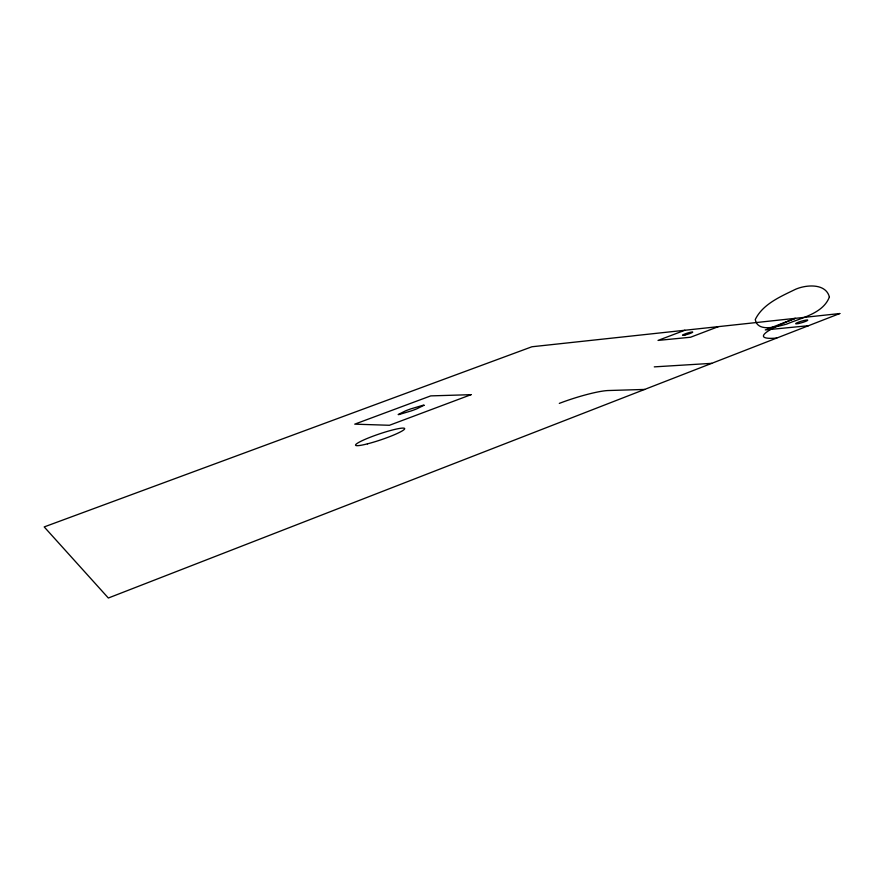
<?xml version="1.0" encoding="UTF-8"?>
<svg xmlns="http://www.w3.org/2000/svg" width="884" height="884" viewBox="0 0 884 884"><rect width="100%" height="100%" fill="white"/><g stroke="black" fill="none" stroke-linecap="round" stroke-linejoin="round"><path stroke-width="1.33" d="M718.383 326.638L690.537 337.246L658.028 340.417L684.868 330.251M808.506 325.699L765.279 329.931L795.335 318.328A81.085 10.111 -16.3 0 0 776.749 338.053M654.282 366.871L711.719 363.346M644.646 389.435L608.247 390.529A38.774 5.282 -17.6 0 0 559.307 403.391M829.391 297.002C823.081 313.621 801.479 317.721 786.672 324.108C777.843 326.34 757.544 332.937 755.279 319.533C762.759 304.063 780.66 296.538 795.357 289.377C805.81 284.681 825.8 282.946 829.391 297.002M424.011 405.281L416.729 408.861A20.785 2.188 -18.6 0 1 411.347 410.872L399.004 414.541A6.321 0.674 -18.6 0 1 398.176 414.541L405.513 410.872A21.117 2.254 -18.5 0 1 410.839 408.883L423.082 405.237A6.31 0.663 -18.5 0 1 423.955 405.226L424.011 405.281M839.8 313.533L108.345 598.015L44.2 526.919L531.936 346.76L839.8 313.533M471.05 394.673L389.435 425.281L354.738 424.154L430.74 395.888L471.05 394.673M367.435 443.856A25.923 3.039 -18.7 0 0 404.684 428.74A25.923 3.039 -18.7 0 0 368.219 438.044A25.923 3.039 -18.7 0 0 367.435 443.856M684.978 335.014A5.348 0.597 -17.2 0 0 692.747 332.119A5.348 0.597 -17.2 0 0 685.199 333.854A5.348 0.597 -17.2 0 0 684.978 335.014M798.628 323.511A6.287 0.773 -16.5 0 0 807.766 320.174A6.287 0.773 -16.5 0 0 798.816 322.052A6.287 0.773 -16.5 0 0 798.628 323.511"/></g></svg>
